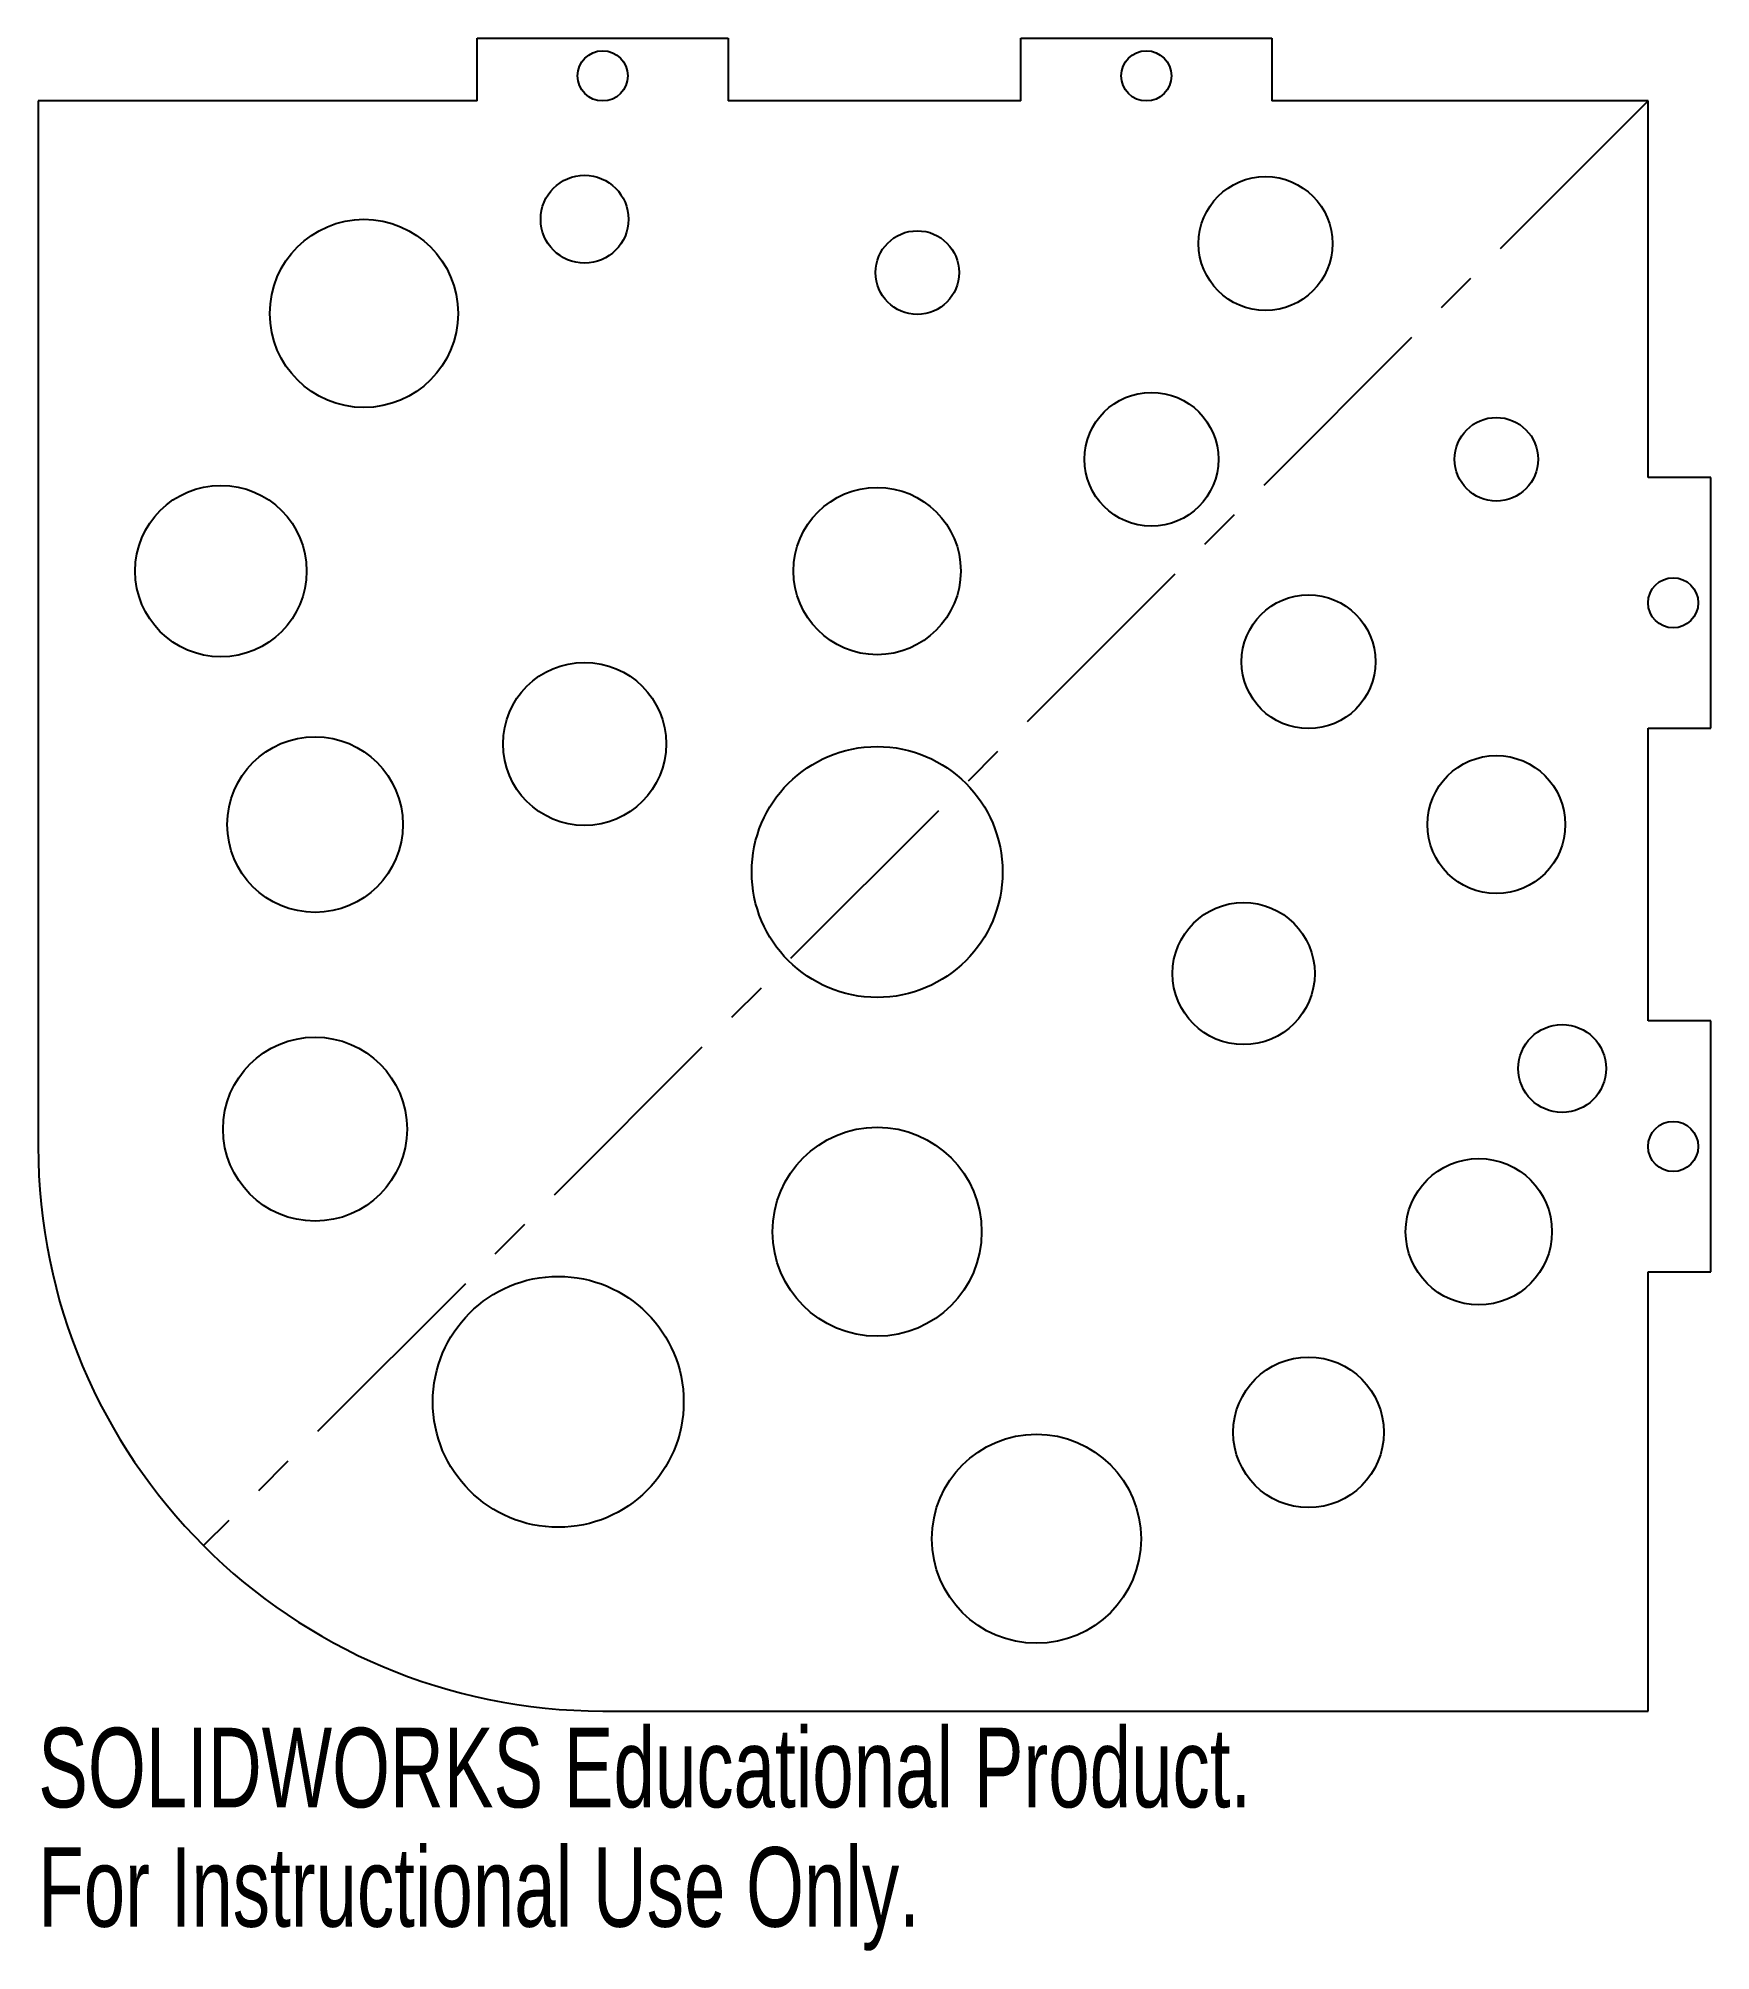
# Model space of a CAD drawing. Header units: inches. Extents: x -3.85 to 0.15, y -4.42 to 0.15.
import ezdxf

# ---------------------------------------------------------------- set-up
doc = ezdxf.new("R2010")
doc.units = ezdxf.units.IN
doc.header["$MEASUREMENT"] = 0
doc.linetypes.add('CENTERX2', pattern=[0.8, 0.5, -0.1, 0.1, -0.1])
doc.styles.add('SLDTEXTSTYLE0', font='TXT', dxfattribs={"width": 0.7})

msp = doc.modelspace()

# ---------------------------------------------------------------- linework, layer by layer
at = {"color": 7, "linetype": 'Continuous', "lineweight": 25}
for p, q in [((-2.8, 0), (-2.8, 0.15)), ((-2.8, 0.15), (-2.2, 0.15)), ((-2.2, 0.15), (-2.2, 0)), ((-1.5, 0), (-1.5, 0.15)), ((-1.5, 0.15), (-0.9, 0.15)), ((-0.9, 0.15), (-0.9, 0)), ((-3.85, 0), (-3.85, -2.5)), ((-2.8, 0), (-3.85, 0)), ((-1.5, 0), (-2.2, 0)), ((0, 0), (-0.9, 0)), ((0, -0.9), (0, 0)), ((0.15, -0.9), (0, -0.9)), ((0.15, -1.5), (0.15, -0.9)), ((0, -1.5), (0.15, -1.5)), ((0, -2.2), (0, -1.5)), ((0.15, -2.2), (0, -2.2)), ((0.15, -2.8), (0.15, -2.2)), ((0, -2.8), (0.15, -2.8)), ((0, -3.85), (0, -2.8)), ((-2.5, -3.85), (0, -3.85))]:
    msp.add_line(p, q, dxfattribs=at)
at = {"color": 7, "linetype": 'CENTERX2'}
msp.add_line((0, 0), (-3.4546, -3.4546), dxfattribs=at)
at = {"color": 7, "linetype": 'Continuous', "lineweight": 25}
for centre, radius in [((-2.5, 0.06), 0.06), ((-1.2, 0.06), 0.06), ((-2.5434, -0.2828), 0.105), ((-0.9148, -0.3409), 0.16), ((-3.071, -0.508), 0.225), ((-1.7476, -0.4104), 0.1), ((-1.1876, -0.8568), 0.16), ((-0.3628, -0.8568), 0.1), ((-3.4131, -1.1241), 0.205), ((-1.8437, -1.1241), 0.2), ((0.06, -1.2), 0.06), ((-0.812, -1.3409), 0.16), ((-2.5434, -1.5374), 0.195), ((-3.188, -1.7303), 0.21), ((-1.8437, -1.8437), 0.3), ((-0.3628, -1.7303), 0.165), ((-0.9672, -2.0866), 0.17), ((-3.188, -2.4586), 0.22), ((-0.2054, -2.3136), 0.105), ((-1.8437, -2.7039), 0.25), ((0.06, -2.5), 0.06), ((-0.4047, -2.7039), 0.175), ((-2.6064, -3.1107), 0.3), ((-0.812, -3.1836), 0.18), ((-1.4626, -3.4381), 0.25)]:
    msp.add_circle(centre, radius, dxfattribs=at)
msp.add_arc((-2.5, -2.5), 1.35, 180, 270, dxfattribs=at)

# ---------------------------------------------------------------- texts
at = {"color": 7, "linetype": 'Continuous', "char_height": 0.1903, "attachment_point": 1, "style": 'SLDTEXTSTYLE0'}
for s, insert in [('SOLIDWORKS Educational Product.', (-3.85, -3.8901)), ('For Instructional Use Only.', (-3.85, -4.1756))]:
    msp.add_mtext(s, dxfattribs=dict(at, insert=insert))

doc.saveas('drawing.dxf')
